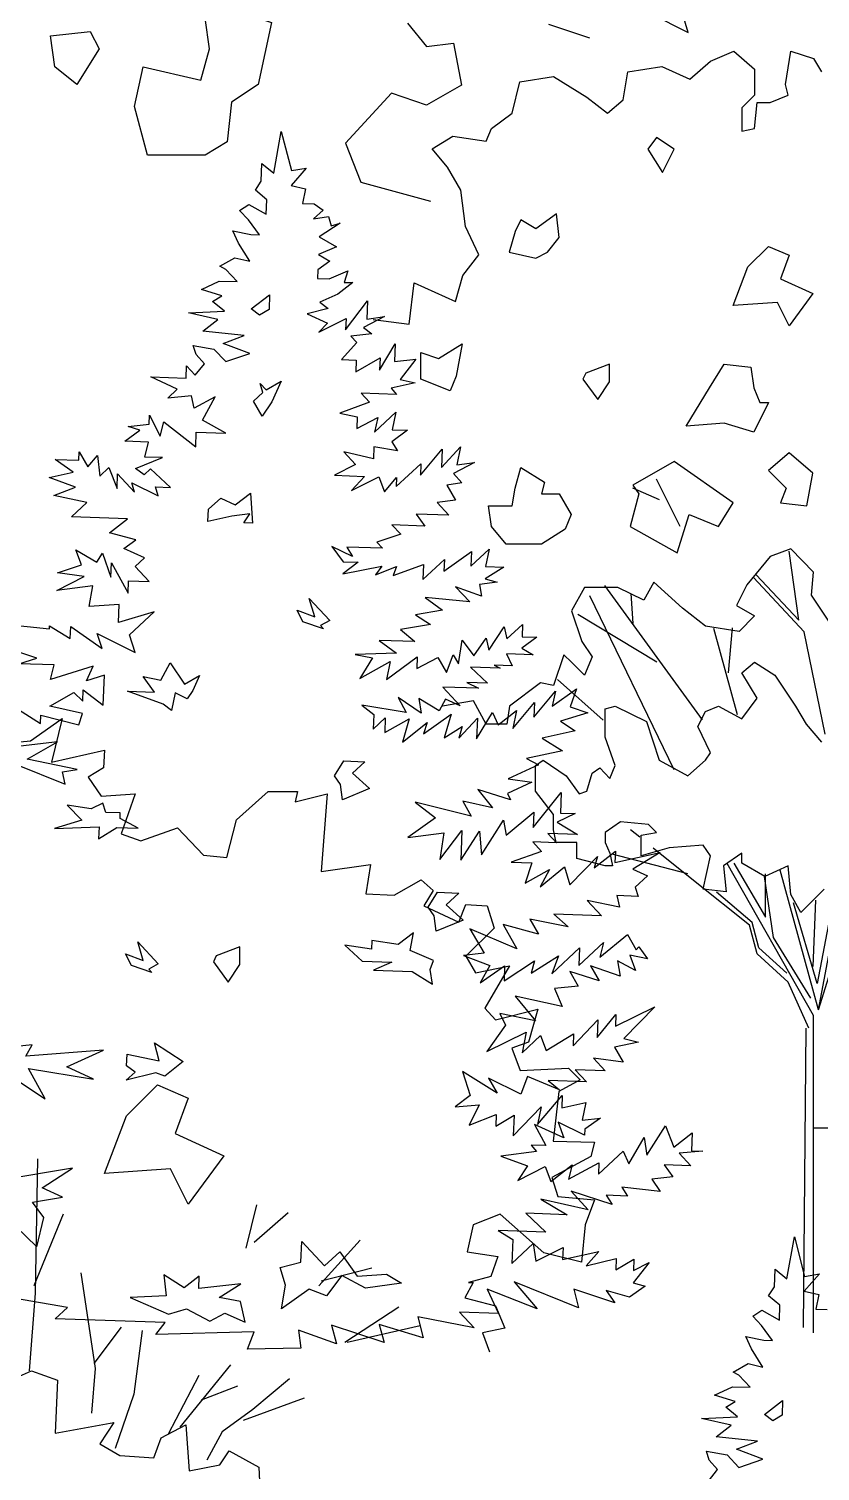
# Model space of a CAD drawing. Header units: inches. Extents: x 11.9 to 85.3, y 21.1 to 37.4.
# Drawn here: x 23.556 to 23.875, y 22.763 to 23.343 of the extents above; entities that cross this region are included whole.
import ezdxf

# ---------------------------------------------------------------- set-up
doc = ezdxf.new("R2010")
doc.units = ezdxf.units.IN
doc.header["$MEASUREMENT"] = 0
doc.layers.add('CAY', color=94, linetype='Continuous')
doc.layers.add('CAY-3', color=61, linetype='Continuous')

# ---------------------------------------------------------------- blocks, each defined once
blk = doc.blocks.new('A$C76451831')
at = {"layer": 'CAY'}
for p, q in [((4283.5, 1308.6), (4300.6, 1287.9)), ((4446.9, 1295.4), (4410.2, 1307.5)), ((4501.2, 1317.5), (4535, 1300.5)), ((4535, 1300.5), (4530.1, 1316.5)), ((5943, 1269.4), (5949.7, 1306.8)), ((5949.7, 1306.8), (5958.9, 1271.5)), ((4300.6, 1287.9), (4324.7, 1290.9)), ((4324.7, 1290.9), (4331.8, 1253.1)), ((4554.9, 1274.6), (4575.8, 1283.7)), ((4575.8, 1283.7), (4594.3, 1267.5)), ((4622.2, 1253.8), (4626.9, 1283.7)), ((4626.9, 1283.7), (4647.3, 1277)), ((4481, 1265.2), (4511.3, 1269.9)), ((4511.3, 1269.9), (4536.5, 1258.5)), ((4536.5, 1258.5), (4554.9, 1274.6)), ((4594.3, 1267.5), (4594.3, 1244.3)), ((4647.3, 1277), (4654.4, 1265.2)), ((5931.9, 1262.1), (5932.4, 1277.9)), ((5932.4, 1277.9), (5943, 1269.4)), ((5972.1, 1273.8), (5958.5, 1258.4)), ((5958.9, 1271.5), (5972.1, 1273.8)), ((4377.3, 1228.2), (4384.3, 1256.1)), ((4384.3, 1256.1), (4414.2, 1260.8)), ((4414.2, 1260.8), (4444.1, 1242.4)), ((4476.7, 1240), (4481, 1265.2)), ((4624.5, 1244.3), (4622.2, 1253.8)), ((5926.6, 1254.1), (5931.9, 1262.1)), ((5936.7, 1245.6), (5926.6, 1254.1)), ((5958.5, 1258.4), (5971.5, 1255.2)), ((5971.5, 1255.2), (5968.8, 1242.2)), ((4269.3, 1246.1), (4228, 1201.2)), ((4300.6, 1235.4), (4269.3, 1246.1)), ((4331.8, 1253.1), (4300.6, 1235.4)), ((4444.1, 1242.4), (4462.6, 1228.2)), ((4594.3, 1244.3), (4582.9, 1232.9)), ((4608.4, 1237.6), (4624.5, 1244.3)), ((5912.4, 1236), (5920.7, 1241.1)), ((5920.7, 1241.1), (5936.3, 1232.4)), ((5936.3, 1232.4), (5936.7, 1245.6)), ((5968.8, 1242.2), (5979.2, 1241.8)), ((4358.8, 1214.4), (4377.3, 1228.2)), ((4462.6, 1228.2), (4476.7, 1240)), ((4582.9, 1232.9), (4582.9, 1212.1)), ((4594.3, 1214.4), (4596.6, 1237.6)), ((4596.6, 1237.6), (4608.4, 1237.6)), ((5920.2, 1227.6), (5912.4, 1236)), ((5930.2, 1214.1), (5920.2, 1227.6)), ((5906.3, 1217.6), (5922.5, 1214.3)), ((5911.3, 1206.6), (5906.3, 1217.6)), ((4305.7, 1196), (4324.2, 1207.4)), ((4324.2, 1207.4), (4354.1, 1203)), ((4354.1, 1203), (4358.8, 1214.4)), ((4582.9, 1212.1), (4594.3, 1214.4)), ((5921.6, 1190.3), (5911.3, 1206.6)), ((5922.5, 1214.3), (5930.2, 1214.1)), ((4228, 1201.2), (4241.6, 1166.4)), ((4319.5, 1179.8), (4305.7, 1196)), ((5894.8, 1185.8), (5908.2, 1193.5)), ((5908.2, 1193.5), (5921.6, 1190.3)), ((4331.3, 1159), (4319.5, 1179.8)), ((5247.5, 1178.6), (5266.4, 1187)), ((5266.4, 1187), (5289.7, 1178.6)), ((5289.7, 1178.6), (5287.5, 1131.1)), ((5900.1, 1182.9), (5894.8, 1185.8)), ((5910.1, 1172.2), (5900.1, 1182.9)), ((4241.6, 1166.4), (4304.1, 1149.3)), ((5878.2, 1165.1), (5894.3, 1172.7)), ((5896.6, 1159.5), (5878.2, 1165.1)), ((5894.3, 1172.7), (5910.1, 1172.2)), ((4335.6, 1126.7), (4331.3, 1159)), ((5888.2, 1154.3), (5896.6, 1159.5)), ((5898.8, 1145.8), (5888.2, 1154.3)), ((5287.5, 1131.1), (5340.3, 1140.6)), ((5340.3, 1140.6), (5327.6, 1121.6)), ((5382.5, 1126.9), (5404.6, 1138.5)), ((5404.6, 1138.5), (5407.8, 1097.4)), ((5866.6, 1144.2), (5898.8, 1145.8)), ((5893.1, 1138.3), (5866.6, 1144.2)), ((5879.6, 1127.9), (5893.1, 1138.3)), ((4347.4, 1101.2), (4335.6, 1126.7)), ((5376.1, 1109), (5382.5, 1126.9)), ((5916.6, 1123.9), (5879.6, 1127.9)), ((5327.6, 1121.6), (5345.5, 1111.1)), ((5435.2, 1102.7), (5443.6, 1115.3)), ((5443.6, 1115.3), (5470, 1100.6)), ((5871, 1115), (5889.4, 1111.7)), ((5873.4, 1106.8), (5871, 1115)), ((5889.4, 1111.7), (5899.9, 1100.4)), ((5897.8, 1116.8), (5916.6, 1123.9)), ((5921.5, 1107.8), (5897.8, 1116.8)), ((4333.2, 1082.7), (4347.4, 1101.2)), ((5345.5, 1111.1), (5376.1, 1109)), ((5407.8, 1097.4), (5435.2, 1102.7)), ((5470, 1100.6), (5471.1, 1075.2)), ((5872.8, 1088.2), (5880.8, 1098.4)), ((5880.8, 1098.4), (5873.4, 1106.8)), ((5899.9, 1100.4), (5921.5, 1107.8)), ((4284.9, 1039.1), (4289.6, 1076)), ((4289.6, 1076), (4326.6, 1059.5)), ((4326.6, 1059.5), (4333.2, 1082.7)), ((4252.7, 1043.4), (4284.9, 1039.1)), ((4509.3, 881.7), (4485.5, 892.2)), ((4527.8, 857.9), (4506.6, 900.2)), ((4608.4, 831), (4587.6, 805.5)), ((4626.9, 837.7), (4608.4, 831)), ((4634, 774), (4625.3, 835.7)), ((4647.3, 816.9), (4626.9, 837.7)), ((4595.8, 814.5), (4634, 774)), ((4645.4, 796.4), (4647.3, 816.9)), ((4442.1, 803.1), (4430.3, 782.3)), ((4472, 803.1), (4442.1, 803.1)), ((4547.7, 684.5), (4460.2, 805.1)), ((4495.2, 791.7), (4472, 803.1)), ((4504.2, 807.8), (4495.2, 791.7)), ((4529.8, 784.6), (4504.2, 807.8)), ((4587.6, 805.5), (4578.1, 787)), ((4638.7, 763.4), (4593.5, 812.2)), ((4522.3, 639.8), (4446.8, 795.6)), ((4485.8, 770.9), (4483.8, 797.9)), ((4663.8, 768.5), (4645.4, 796.4)), ((4430.3, 782.3), (4439.8, 754.7)), ((4507, 736.3), (4436.2, 779.1)), ((4550.6, 768.5), (4529.8, 784.6)), ((4578.1, 787), (4594.3, 777.9)), ((4594.3, 777.9), (4580.5, 763.8)), ((4580.5, 763.8), (4550.6, 768.5)), ((4579.1, 689), (4557.9, 766.3)), ((4571.1, 726.8), (4574.5, 766.9)), ((4657.5, 671.8), (4638.7, 763.4)), ((4439.8, 754.7), (4448.8, 741)), ((4423.7, 742.9), (4414.2, 715.4)), ((4430.3, 736.3), (4423.7, 742.9)), ((4448.8, 741), (4442.1, 724.5)), ((4442.1, 724.5), (4430.3, 736.3)), ((4402.8, 717.8), (4374.9, 696.9)), ((4414.2, 715.4), (4402.8, 717.8)), ((4458.8, 684.4), (4417.8, 720.8)), ((4342.7, 701.7), (4314.8, 696.9)), ((4354.1, 680.8), (4342.7, 701.7)), ((4374.9, 696.9), (4372.6, 680.8)), ((4372.6, 680.8), (4354.1, 680.8)), ((4491.5, 579.5), (4483.4, 586)), ((4541.2, 539.6), (4503.7, 569.7)), ((4534.5, 546.7), (4466.9, 564.4)), ((4647.3, 419.7), (4569.9, 556)), ((4575.8, 556.2), (4604.1, 507.8)), ((4602.9, 544.4), (4611.2, 489.7)), ((4604.1, 507.8), (4604.1, 546.7)), ((4651.6, 424.8), (4617.3, 549.9)), ((4651.6, 424.8), (4675, 548.1)), ((4589.9, 500.7), (4541.2, 539.6)), ((4592.3, 503.1), (4560.4, 530.2)), ((4668.2, 540.8), (4650.5, 448.4)), ((4650.5, 448.4), (4629.2, 520.8)), ((4646.9, 463.7), (4649.3, 523.1)), ((4651.6, 424.8), (4681.2, 519.2)), ((4596.6, 475.1), (4589.9, 500.7)), ((4598.2, 480.3), (4592.3, 503.1)), ((4623.3, 457.8), (4598.2, 480.3)), ((4611.2, 489.7), (4644.6, 435.4)), ((4624.5, 449.6), (4596.6, 475.1)), ((4643, 408.3), (4624.5, 449.6)), ((4647.3, 135.4), (4647.3, 419.7)), ((4638.3, 140.1), (4640.6, 408.3))]:
    blk.add_line(p, q, dxfattribs=at)
for points in [[(5231.6, 1748.1), (5265.4, 1751.3), (5293.9, 1771.3), (5284.4, 1732.3), (5331.8, 1742.9), (5330.8, 1727), (5317.1, 1718.6), (5328.7, 1701.7), (5359.3, 1703.8), (5346.6, 1668), (5364.5, 1661.6), (5397.2, 1673.2), (5420.4, 1649), (5441.5, 1646.9), (5450, 1680.6), (5478.4, 1705.9), (5504.8, 1705.9), (5502.7, 1696.5), (5531.2, 1703.8), (5525.9, 1634.2), (5570.2, 1640.6), (5566, 1614.2), (5591.3, 1613.1), (5615.5, 1626.8), (5626.1, 1617.3), (5617.7, 1603.6), (5649.3, 1588.9), (5655.6, 1604.7), (5674.6, 1603.6), (5680.9, 1583.6), (5655.6, 1558.3), (5664.1, 1543.5), (5694.7, 1549.8), (5672.5, 1511.9), (5682, 1501.3), (5720, 1510.8), (5711.5, 1481.3), (5696.8, 1476), (5704.1, 1456), (5747.4, 1458.1), (5757.9, 1447.5), (5738.9, 1437), (5733.7, 1392.7), (5770.6, 1391.6), (5767.4, 1379), (5732.6, 1360), (5737.9, 1343.1), (5770.6, 1340), (5762.2, 1317.8), (5759, 1284.1), (5725.2, 1292.5), (5686.2, 1327.3), (5662, 1317.8), (5656.7, 1293.6), (5684.1, 1289.3), (5677.8, 1271.4), (5657.7, 1266.1), (5662, 1266.1), (5654.6, 1252.4), (5682, 1245), (5690.4, 1225), (5670.4, 1220.8), (5676.7, 1203.9)], [(5271.7, 1376.9), (5269.6, 1256.6), (5264.3, 1187)], [(5467.9, 1335.7), (5458.4, 1296.7)], [(5294.9, 1327.3), (5268.6, 1263)], [(5496.4, 1328.4), (5465.8, 1302)], [(5560.7, 1304.1), (5523.8, 1263)], [(5310.7, 1274.6), (5323.4, 1189.1), (5320.2, 1149.1)], [(5571.3, 1278.8), (5525.9, 1267.2)], [(5595.5, 1244), (5547, 1212.3)], [(5346.6, 1226.1), (5322.3, 1193.4)], [(5365.6, 1222.9), (5358.2, 1165.9), (5341.3, 1117.4)], [(5614.5, 1227.1), (5549.1, 1212.3)], [(3923.1, 239.9), (3951.6, 212.6), (3957.9, 238.7), (3947.6, 252.6), (3974.4, 257.1), (3956.2, 265.5), (3983.5, 283.1), (3919.2, 272.2)], [(3925.3, 367.6), (3958.9, 345.2), (3944, 372.4), (4002.2, 362.7), (3978.5, 373.9), (4011.2, 388.7), (3941.7, 383.4), (3947.5, 393.6), (3893.8, 387.8)], [(3932.3, 644.8), (3976.9, 627), (3974.6, 637.9), (3987.8, 640.2), (3942.8, 649.4), (3970.1, 664.8), (3916.4, 658.5)], [(3928.7, 698), (3954.8, 681.2), (3955.1, 688.9), (3989.2, 680), (3992.3, 690.3), (3963.1, 696.8), (3984.8, 709.2), (3992.7, 701.2), (3993, 711.6), (4011.1, 697.8), (4012.1, 724.6), (3996, 719.7), (4001.9, 732.6), (3963.9, 720.8), (3967.1, 733.8), (3935.4, 734.9), (3951.4, 739.8), (3914.7, 752)], [(3923, 770.3), (3962.8, 766.2), (3962.9, 768.9), (3981.5, 757.4), (3981.9, 768.2), (4010.2, 748.6), (4005.7, 761.9), (4039.5, 744.9), (4034.6, 760.9), (4056.7, 781.5), (4024.6, 771.7), (4025.2, 788), (3998.4, 786.2), (4001.7, 804.7), (3969.4, 800.4), (3993.9, 813.1), (3970, 816.2), (3991.5, 823.6), (3986.5, 837), (4005.2, 825.9), (4010.4, 833.9), (4017.9, 812.3), (4018.3, 825.4), (4033.2, 798.2), (4033.6, 809), (4052.2, 808.4), (4039.5, 822), (4047.9, 829.8), (4029.6, 838.2), (4040.3, 846), (4016.5, 852.2), (4032.8, 864.8), (3982.6, 866.6), (3996.2, 879.2), (3966.9, 885.7), (3986.2, 893.2), (3962.5, 901.7), (3984, 906.4), (3968.1, 917.8), (3989.3, 917.1), (3989.6, 924.8), (3997.3, 911.4), (4005.8, 921.5), (4007.9, 902.9), (4015.9, 910.7), (4023.4, 891.9), (4023.8, 905), (4039.1, 888.6), (4036.7, 896.9), (4060.3, 885.2), (4057.8, 893.4), (4071.4, 892.9), (4053.4, 909.4), (4047.8, 904.2), (4039.8, 909.9), (4064.2, 919.5), (4048.4, 920), (4051.5, 933.5), (4030.3, 934.3), (4043.8, 944.2), (4033.4, 947.3), (4052.1, 949.4), (4052.4, 957.5), (4062.1, 938.6), (4065.3, 951.6), (4094, 929.3), (4094.4, 942.4), (4120.7, 941.5), (4099.8, 953.1), (4111.4, 974), (4092.5, 963.8), (4090.1, 974.8), (4068.8, 972.8), (4077.2, 980.7), (4053.6, 991.9), (4085.3, 990.8), (4085.6, 1001.7), (4093.5, 993.3), (4101.6, 1003.4), (4094.2, 1011.8), (4091.7, 1020.1), (4110.2, 1016.7), (4120.7, 1005.5), (4142.2, 1012.9), (4118.5, 1021.8), (4137.3, 1028.9), (4100.3, 1032.9), (4113.8, 1043.3), (4087.3, 1049.2), (4119.5, 1050.8), (4109, 1059.4), (4117.3, 1064.5), (4098.9, 1070.1), (4115, 1077.7), (4130.9, 1077.2), (4120.8, 1088), (4115.5, 1090.9), (4128.9, 1098.6), (4142.4, 1095.4), (4132.1, 1111.6), (4127, 1122.6), (4143.2, 1119.4), (4150.9, 1119.1), (4141, 1132.6), (4133.1, 1141), (4141.4, 1146.2), (4157, 1137.5), (4157.5, 1150.6), (4147.3, 1159.1), (4152.6, 1167.1), (4153.1, 1182.9), (4163.7, 1174.4), (4170.5, 1211.8), (4179.7, 1176.6), (4192.9, 1178.8), (4179.2, 1163.4), (4192.2, 1160.3), (4189.5, 1147.2), (4199.9, 1146.8), (4207.9, 1141.1), (4199.4, 1133.3), (4212.7, 1135.5), (4215.1, 1127.3), (4223.3, 1129.7), (4204.3, 1117.2), (4219.9, 1108.5), (4203.8, 1101.4), (4214, 1095.6), (4203.3, 1087.8), (4203, 1080.1), (4213.4, 1079.7), (4230, 1086.9), (4226.9, 1076.5), (4234.6, 1076.3), (4221.1, 1065.9), (4205, 1058.7), (4212.5, 1053), (4193.8, 1048.2), (4212, 1039.9), (4204.1, 1032), (4228.5, 1044.3), (4228.1, 1033.9), (4247.6, 1060), (4247.1, 1043.7), (4263, 1045.8), (4244.1, 1036.1), (4251.6, 1030.3), (4232.9, 1028.3), (4238.2, 1022.7), (4224.5, 1007.3), (4237.6, 1006.8), (4237.3, 996.4), (4259, 1008.8), (4258.6, 997.9), (4272.6, 1021.5), (4272, 1005.6), (4291.1, 1007.7), (4276.9, 989.6), (4290.4, 986.4), (4268.9, 981.7), (4273.7, 976.1), (4242, 977.2), (4249.5, 969.2), (4222.8, 959.3), (4238.6, 956), (4238.2, 945.6), (4257.1, 955.4), (4254, 942.3), (4273.2, 960.2), (4269.9, 944.5), (4283.5, 944), (4269.5, 933.6), (4274.7, 925.7), (4253.5, 929.2), (4253.1, 918.3), (4226.6, 924.7), (4237.1, 913.4), (4218.2, 903.7), (4244.9, 902.7), (4233.5, 890), (4258, 902.3), (4263, 889), (4273.8, 901.7), (4273.5, 893.6), (4295.6, 914.1), (4295.2, 903.7), (4314.6, 927.1), (4314, 910.8), (4331, 929.2), (4327.7, 913), (4343.6, 915.2), (4324.7, 905.4), (4332.1, 897), (4318.9, 894.7), (4326.6, 881.3), (4310.2, 879.2), (4320.7, 867.9), (4291.3, 868.9), (4299.1, 858.2), (4269.6, 859.3), (4277.5, 850.8), (4256, 843.9), (4261.2, 838.3), (4229.1, 839.4), (4234.2, 831), (4215.9, 839.8), (4225.9, 826.3), (4239.5, 825.9), (4225.5, 815.5), (4260.6, 822.4), (4254.9, 814.4), (4273.8, 821.9), (4270.8, 813.9), (4297.8, 823.8), (4297.4, 810.2), (4316.6, 828.2), (4316.2, 817.7), (4340.9, 835.5), (4340.4, 822.3), (4356.8, 837.6), (4353.5, 821.9), (4369.8, 821.3), (4353.1, 811), (4363.9, 807.9), (4348, 805.8), (4349.9, 795.3), (4326.6, 803.8), (4339.3, 790.2), (4299.5, 794.3), (4315, 782.9), (4290.8, 778.7), (4304.1, 770.1), (4277.2, 765.6), (4290, 754.7), (4258.3, 755.8), (4273.8, 744.4), (4236.6, 743), (4252.3, 740.2), (4240.8, 721.6), (4268.1, 736.9), (4264.8, 720.7), (4292.2, 741.1), (4291.9, 730.6), (4310.8, 740.4), (4318.5, 727), (4324.5, 742.7), (4329.2, 734.8), (4332.6, 756), (4343, 742), (4354, 757.9), (4356.3, 747), (4370.2, 767.8), (4372.6, 757.3), (4386.6, 770), (4386.2, 759.1), (4399.3, 758.6), (4385.9, 748.7), (4396.1, 742.9), (4372.1, 743.7), (4377.2, 733.1), (4361.3, 733.7), (4366.6, 730.8), (4339.9, 731.7), (4355.3, 717.6), (4336.8, 718.2), (4347, 712.9), (4315.3, 714), (4330.6, 697.1), (4317.6, 703), (4311.9, 692.8), (4293.7, 703.8), (4295.9, 690.6), (4275.1, 704.5), (4282.3, 691.1), (4242.7, 697.9), (4253.3, 689.4), (4252.8, 676.3), (4263.6, 686.3), (4263.1, 673.2), (4284.9, 685.6), (4279.1, 664.5), (4301.1, 682.3), (4298, 672), (4322.6, 689.7), (4316.4, 668.6), (4332.6, 678.5), (4329.6, 668.1), (4346.1, 686.1), (4345.4, 667.6), (4359.8, 691.1), (4364.9, 680), (4381.2, 693.1), (4377.9, 676.9), (4397.3, 700.2), (4396.8, 687.1), (4416.2, 710.4), (4413, 696.9), (4434.9, 712.5), (4429.3, 696.4), (4445, 690.8), (4420.7, 683.5), (4433.6, 674.9), (4404.3, 668.2), (4422.5, 656.7), (4390.1, 650.1), (4400.8, 644.3), (4373.6, 631.7), (4394.8, 628.7), (4373.2, 618.6), (4375.7, 613), (4346.5, 622.2), (4359.6, 605.9), (4333, 611.8), (4340.7, 598.4), (4290.4, 611), (4308.5, 596.8), (4283.9, 579.1), (4316.2, 583.4), (4312.6, 559.5), (4332.1, 585.5), (4331.2, 558.8), (4348, 585), (4349.9, 563.6), (4369.6, 594.7), (4371.9, 581.4), (4396.6, 601.9), (4396.1, 588.3), (4421.2, 619.6), (4420.6, 601), (4433.7, 600.6), (4417.6, 593), (4435.8, 581.9), (4409.1, 582.8), (4416.9, 574.4), (4395.7, 575.2), (4403.5, 566.7), (4376.5, 557.2), (4395, 556.6), (4388.9, 538.2), (4410.7, 550.6), (4402.4, 535), (4424.3, 552.8), (4428.8, 536.8), (4453.7, 562.3), (4450.6, 551.9), (4469.7, 567.1), (4469.3, 556.7), (4510, 565.7), (4485.4, 550.7), (4498.4, 544.8), (4487.6, 534.8), (4490, 526.5), (4471, 527.2), (4473.4, 516.7), (4444.6, 522.7), (4457.2, 509.1), (4414.7, 510.6), (4427.4, 499.2), (4393.2, 505.9), (4400.9, 492.5), (4369.1, 501.3), (4381.4, 479.5), (4339.5, 497.3), (4352.3, 475.6), (4333.6, 473.5), (4357.4, 464.5), (4348.7, 449), (4370.5, 464.1), (4370, 450.9), (4397.4, 468.6), (4394.3, 457.8), (4418.8, 473.3), (4412.8, 457.1), (4437.7, 480.3), (4437.1, 464.5), (4459.1, 485), (4455.9, 472), (4480.7, 492.4), (4488.3, 478.5), (4490.7, 481.2), (4498.5, 470.5), (4482.7, 473.7), (4487.7, 460), (4471.7, 468.7), (4473.9, 455), (4447.5, 464.1), (4455.2, 450.7), (4428.8, 459.3), (4436.5, 445.9), (4415.1, 443.9), (4422.2, 427.8), (4380, 437), (4398.2, 415), (4366.3, 421.6), (4371.3, 411), (4354.7, 387.5), (4389.7, 404.9), (4386.3, 386.4), (4402.7, 401.7), (4407.7, 388.4), (4432.3, 403.4), (4431.9, 392.6), (4454, 415.8), (4453.4, 400), (4470, 420.7), (4469.7, 410.3), (4505.2, 427.6), (4477.4, 399.1), (4490.4, 396), (4469, 391.3), (4476.7, 377.8), (4450.1, 381.5), (4460.6, 370.2), (4433.8, 371.2), (4443.9, 360.4), (4409.5, 361.6), (4419.6, 353.1), (4391, 365), (4385, 349.3), (4356.1, 363.5), (4363.8, 350.1), (4332.7, 369.7), (4339.7, 348.2), (4326.2, 337.8), (4347.6, 339.7), (4338.8, 321.5), (4363.1, 331), (4362.7, 320.6), (4379, 330.5), (4378.3, 311.9), (4403.2, 337.8), (4400, 322), (4422.2, 348), (4421.8, 337.1), (4443.2, 341.8), (4440, 326.1), (4456.3, 327.8), (4442.4, 317.8), (4442.2, 312.4), (4418.6, 324.1), (4423.6, 310.3), (4397.2, 322.1), (4407.5, 303.2), (4394.3, 303.7), (4399.1, 298), (4367.2, 293.7), (4391, 285.2), (4382.3, 271.9), (4406.8, 284.6), (4411.8, 270.9), (4430.9, 286.1), (4427.7, 273), (4455, 287.9), (4454.6, 277.5), (4476.6, 298.1), (4481.7, 287), (4495.6, 310.5), (4497.8, 294.6), (4514.6, 320.8), (4522.1, 301.9), (4538.4, 314.5), (4537.8, 298.6), (4548.2, 298.3), (4526.8, 296.3), (4537.3, 285.1), (4513.3, 285.9), (4521.1, 275.2), (4502.5, 273.1), (4509.8, 262), (4475.5, 265.9), (4480.6, 258), (4461.6, 258.7), (4466.8, 250.4), (4430.1, 262.5), (4445.3, 245.7), (4403.1, 255.3), (4426.6, 241.3), (4389.5, 242.6), (4407.5, 225.7), (4364.9, 227.2), (4377.8, 219), (4377, 197.7), (4396.2, 215.6), (4398.4, 199.7), (4422.9, 212), (4422.5, 201.1), (4454.9, 208.2), (4443.6, 195.4), (4470.5, 202.2), (4470.2, 191.8), (4486.4, 201.6), (4486, 191.2), (4499.9, 198.4), (4485.6, 180.3), (4496.4, 177.2), (4482.5, 167.3), (4461.4, 173.5), (4469.1, 162.3), (4432.4, 174.5), (4436.8, 158), (4379.2, 181.3), (4399.6, 157), (4354.9, 174.5), (4365, 152.8), (4330.2, 154), (4343.3, 140), (4292.9, 149.9), (4297.7, 131.1), (4258.2, 142.9), (4262.6, 126.9), (4215.6, 142.2), (4220, 125.7), (4186, 137.8), (4188.1, 121.8), (4140.1, 120.8), (4146.1, 136.4), (4058.1, 134.1), (4066.6, 144.6), (3967.9, 148.1), (3979.1, 158.1), (3899.4, 171.8)], [(5444.7, 1192.3), (5399.3, 1136.4)], [(5416.2, 1182.8), (5388.8, 1130.1)], [(5497.4, 1179.7), (5464.7, 1152.2), (5437.3, 1132.2), (5423.6, 1106.9)], [(5451, 1173.3), (5418.3, 1160.7)], [(5456.3, 1142.7), (5511.1, 1162.8)], [(4656.8, 533), (4635.9, 512.1), (4626.9, 528.2), (4624.5, 553.8), (4603.7, 544.4), (4582.9, 556.2), (4582.9, 565.2), (4566.7, 553.8), (4569.1, 530.6), (4548.3, 533), (4554.9, 562.8), (4548.3, 572.3), (4518, 569.9), (4492.8, 562.8), (4492.8, 581.3), (4506.6, 583.7), (4499.5, 590.8), (4474.4, 593.1), (4460.6, 583.7), (4460.6, 574.6), (4464.9, 565.2), (4467.3, 553.8), (4460.6, 553.8), (4435.1, 560.5), (4435.1, 574.6), (4416.6, 574.6), (4414.2, 586), (4414.2, 599.8), (4398.1, 620.6), (4398.1, 643.8), (4405.2, 648.6), (4425.6, 634.4), (4437.4, 618.3), (4444.1, 620.6), (4448.8, 636.8), (4455.9, 641.5), (4464.9, 632), (4469.6, 643.8), (4460.6, 669), (4460.6, 694.6), (4469.6, 696.9), (4497.6, 683.2), (4509, 648.6), (4534.5, 634.4), (4550.6, 648.6), (4554.9, 655.2), (4543.5, 678.5), (4550.6, 692.2), (4562, 696.9), (4582.9, 685.5), (4596.6, 704), (4582.9, 726.8), (4594.3, 736.3), (4612.7, 724.5), (4631.2, 696.9), (4640.6, 680.8), (4654.4, 664.7)]]:
    blk.add_lwpolyline(points, dxfattribs=at)
for points in [[(5431.9, 1558.7), (5429.3, 1553.4), (5442.5, 1535), (5453, 1550.8), (5453, 1566.7)], [(5351.5, 1415.3), (5379.2, 1443), (5406.9, 1431.1), (5395, 1399.4), (5438.6, 1379.6), (5406.9, 1336.1), (5391, 1367.8), (5331.7, 1363.8)], [(4038.9, 1234.1), (4046.9, 1269.7), (4098.3, 1257.8), (4106.2, 1285.6), (4102.3, 1313.3), (4126, 1321.2), (4161.7, 1309.3), (4149.8, 1253.9), (4126, 1238), (4122.1, 1202.4), (4102.3, 1190.5), (4050.8, 1190.5)], [(3967.7, 1269.7), (3963.7, 1297.4), (3999.3, 1301.4), (4007.3, 1285.6), (3987.5, 1253.9)], [(4522.5, 1195.9), (4506.6, 1206.4), (4498.7, 1195.9), (4511.9, 1174.8)], [(5922.9, 1147.7), (5939.2, 1160.3), (5938.7, 1147.1), (5930.4, 1142)], [(4419.5, 1116.7), (4416.9, 1137.8), (4398.4, 1124.6), (4385.2, 1132.5), (4380, 1122), (4374.7, 1103.5), (4398.4, 1098.2), (4409, 1103.5)], [(4588.5, 1090.3), (4606.9, 1108.8), (4625.4, 1100.8), (4617.5, 1079.7), (4646.5, 1066.5), (4625.4, 1037.5), (4614.9, 1058.6), (4575.3, 1055.9)], [(4143.6, 1052.7), (4159.9, 1065.3), (4159.5, 1052.2), (4151.1, 1047)], [(4295.5, 989.9), (4295.5, 1013.7), (4311.3, 1008.4), (4332.5, 1021.6), (4327.2, 992.6), (4321.9, 979.4)], [(4443.3, 995.2), (4440.7, 989.9), (4453.9, 971.5), (4464.4, 987.3), (4464.4, 1003.1)], [(4554.1, 982), (4567.3, 1003.1), (4591.1, 1000.5), (4593.7, 982), (4599, 968.8), (4606.9, 968.8), (4593.7, 942.4), (4567.3, 950.3), (4533, 947.7)], [(4145.7, 970.1), (4154.1, 978), (4151.7, 985.8), (4156.9, 980.2), (4170.4, 987.9), (4162, 969.6), (4153.4, 956.7)], [(4641.2, 876.4), (4646.5, 905.5), (4625.4, 923.9), (4606.9, 908.1), (4622.8, 892.2), (4617.5, 879)], [(4403.7, 887), (4419.5, 887), (4430.1, 868.5), (4424.8, 855.3), (4403.7, 842.1), (4372, 842.1), (4358.8, 857.9), (4356.2, 876.4), (4377.3, 876.4), (4380, 892.2), (4385.2, 910.7), (4406.4, 897.5)], [(4562.1, 857.9), (4575.3, 879), (4522.5, 916), (4485.5, 894.9), (4490.8, 887), (4482.9, 857.9), (4525.1, 834.2), (4535.7, 868.5)], [(4144.6, 860.9), (4136.9, 861.2), (4142.2, 869.2), (4126.3, 867), (4104.8, 862.3), (4105.2, 873.2), (4116.4, 883.2), (4129.3, 877.3), (4142.8, 887.7)], [(4208.2, 766.2), (4189.8, 772.3), (4184.7, 782.9), (4200.4, 776.9), (4195.5, 793.4), (4213.9, 773.7), (4205.6, 769)], [(4064.6, 698.7), (4032.9, 710.2), (4056.9, 709.4), (4046.9, 723.3), (4062.7, 720.1), (4070.9, 735.6), (4083.8, 716.6), (4097.3, 724.3), (4091.3, 710.9), (4086.1, 703.4), (4075.4, 708.7), (4072.1, 693)], [(4223.4, 626.6), (4218.2, 634.5), (4226.4, 647.8), (4245.4, 647.1), (4234.2, 636.7), (4249.6, 623), (4225.2, 612.9)], [(4013.2, 601.7), (4010.8, 609.9), (4000.2, 604.8), (3978.6, 608.3), (3991.7, 594.7), (3967.4, 587.4), (4007.3, 588.7), (4006.9, 577.9), (4023.2, 588.2), (4042.2, 587.5), (4026.2, 596.2), (4026.3, 601.2)], [(4307.3, 508.9), (4302.2, 516.8), (4310.3, 530.1), (4329.4, 529.4), (4318.1, 518.9), (4333.5, 505.2), (4309.1, 495.2)], [(4303.8, 461), (4306.8, 469), (4285.8, 477.9), (4289, 493.7), (4275.1, 483.3), (4251.6, 486.8), (4251.4, 479.1), (4227.5, 482.7), (4242.8, 468.5), (4269.5, 467.6), (4253, 460.5), (4287.8, 459.2), (4306, 447.7)], [(4054.6, 458.4), (4036.2, 464.5), (4031.1, 475.1), (4046.8, 469.1), (4041.9, 485.6), (4060.3, 465.9), (4052, 461.2)], [(4032, 374.8), (4032.4, 385.2), (4061.2, 379.2), (4056.8, 395.2), (4082.5, 378.5), (4066.1, 365.4), (4058.1, 368.4), (4031.6, 361.7), (4039.5, 369.1)], [(4174.2, 178.1), (4169.4, 194.1), (4188.1, 198.9), (4188.8, 217.4), (4209.3, 195.4), (4222.9, 208.1), (4238.4, 186.2), (4264.8, 188), (4278.1, 179.9), (4245.8, 175.6), (4224.8, 186.7), (4211.1, 168.6), (4195.4, 174.6), (4170.8, 156.9)], [(4138.2, 144.9), (4133.9, 163.6), (4114.9, 167), (4134.4, 179.5), (4096.7, 175.3), (4097, 186.2), (4083.5, 175.8), (4065.4, 187.3), (4067.4, 168.6), (4035.2, 167), (4069.6, 152.2), (4085.6, 157.1), (4106.5, 146), (4119.9, 153.2)]]:
    blk.add_lwpolyline(points, close=True, dxfattribs=at)
at = {"layer": 'CAY-3'}
blk.add_lwpolyline([(4646.7, 319.2), (4660.4, 319.2)], dxfattribs=at)

msp = doc.modelspace()

# ---------------------------------------------------------------- block references
at = {"layer": 'CAY', "xscale": 0.0004489089019145984, "yscale": 0.0004489089019145984, "zscale": 0.0004489089019145984}
for p in [(21.78568, 22.75783), (21.19327, 22.27055)]:
    msp.add_blockref('A$C76451831', p, dxfattribs=at)

doc.saveas('drawing.dxf')
